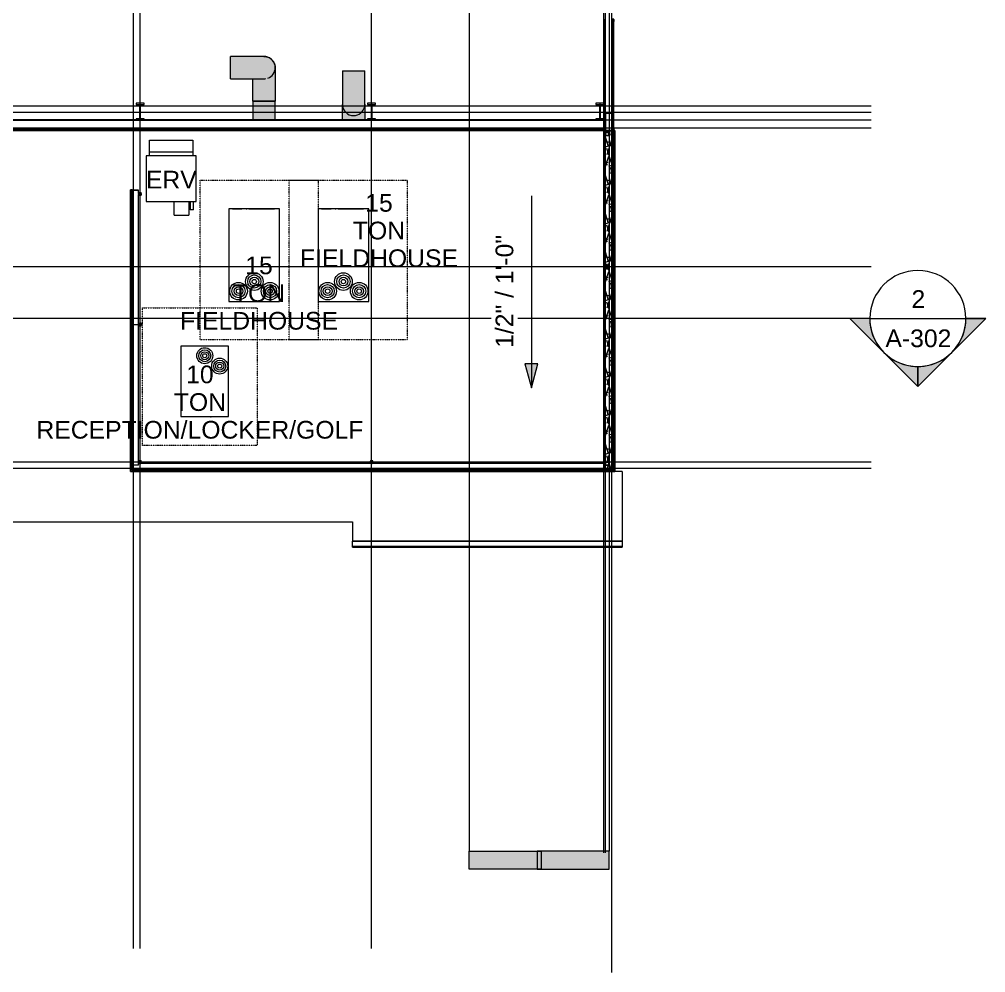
# Model space of a CAD drawing. Header units: inches. Extents: x 21400 to 32582, y -23426 to -19984.
# Drawn here: x 31373 to 32582, y -23426 to -22234 of the extents above; entities that cross this region are included whole.
import ezdxf

# ---------------------------------------------------------------- set-up
doc = ezdxf.new("R2010")
doc.units = ezdxf.units.IN
doc.header["$MEASUREMENT"] = 0
doc.linetypes.add('Dash dot', pattern=[0.625, 0.25, -0.1875, 0, -0.1875])
doc.linetypes.add('Grid Line 1_2_', pattern=[0.875, 0.5, -0.125, 0.125, -0.125])
for name, color, linetype, lineweight in [('A-GLAZ-CWMG', 51, 'Continuous', 9), ('A-ROOF', 132, 'Continuous', 9), ('A-ROOF-OTLN', 132, 'Continuous', 9), ('A-WALL', 113, 'Continuous', 9), ('A-WALL-PATT', 111, 'Continuous', 25), ('G-ANNO-DIMS', 111, 'Continuous', 9), ('G-ANNO-SYMB', 111, 'Continuous', 9), ('I-WALL', 2, 'Continuous', 9), ('L-SITE-WALL', 31, 'Continuous', 9), ('M-EQPM', 50, 'Continuous', 9), ('M-EQPM-IDEN', 50, 'Continuous', 9), ('M-HVAC-DUCT', 70, 'Continuous', 9), ('M-HVAC-DUCT-ANNO', 70, 'Continuous', 9), ('S-BEAM', 12, 'Continuous', 9), ('S-COLS', 52, 'Continuous', 9), ('S-GRID', 1, 'Continuous', 9)]:
    doc.layers.add(name, color=color, linetype=linetype, lineweight=lineweight)
doc.styles.add('Arial_1', font='arial.ttf', dxfattribs={"height": 22.129491})
pattern_1 = [(225, (31524.33, -22360.053), (23.758788, -23.758788), []), (225, (31524.33, -22396.053), (23.758788, -23.758788), [])]
pattern_2 = [(225, (32099.33, -22360.053), (23.758788, -23.758788), []), (225, (32099.33, -22396.053), (23.758788, -23.758788), [])]
pattern_3 = [(225, (31813.83, -22360.053), (23.758788, -23.758788), []), (225, (31813.83, -22396.053), (23.758788, -23.758788), [])]

# ---------------------------------------------------------------- blocks, each defined once
blk = doc.blocks.new('Carrier_48TC_Standard_Efficiency_Gas_Heat_Electric_Cooling_Packaged_Rooftop_Unit_3_to_15_nominal_tons - 15 ton 48TC__16-873539-Roof Low')
at = {"layer": 'M-EQPM', "linetype": 'Dash dot'}
for p, q in [((-105.9, -79.7), (-105.9, 67.7)), ((-105.9, 67.7), (93.9, 67.7)), ((93.9, 67.7), (93.9, -79.7)), ((93.9, -79.7), (-105.9, -79.7))]:
    blk.add_line(p, q, dxfattribs=at)
at = {"layer": 'M-EQPM'}
for p, q in [((57.9, 31.7), (-57.9, 31.7)), ((-57.9, 31.7), (-57.9, -31.7)), ((57.9, -31.7), (57.9, 31.7)), ((58.1, 27.3), (57.9, 27.3)), ((58.1, 27.3), (58.1, 15.4)), ((57.9, 15.4), (58.1, 15.4)), ((58.1, 10.3), (57.9, 10.3)), ((57.9, 9.3), (58.1, 9.3)), ((58.1, 6.7), (57.9, 6.7)), ((58.1, 9.3), (58.1, 10.3)), ((58.1, 10.3), (58.1, 9.3)), ((58.1, 6.7), (58.1, -25.1)), ((-57.9, -31.7), (57.9, -31.7)), ((57.9, -25.1), (58.1, -25.1))]:
    blk.add_line(p, q, dxfattribs=at)
for centre, radius in [((-44.9, 19.7), 11), ((-44.9, 19.7), 8.25), ((-44.9, 19.7), 5.5), ((-44.9, 19.7), 2.75), ((-32.9, 0), 11), ((-32.9, 0), 8.25), ((-32.9, 0), 5.5), ((-32.9, 0), 2.75), ((-44.9, -19.7), 11), ((-44.9, -19.7), 8.25), ((-44.9, -19.7), 5.5), ((-44.9, -19.7), 2.75)]:
    blk.add_circle(centre, radius, dxfattribs=at)
blk = doc.blocks.new('Carrier_48TC_Standard_Efficiency_Gas_Heat_Electric_Cooling_Packaged_Rooftop_Unit_3_to_15_nominal_tons - 10 ton 48TC__12-873535-Roof Low')
at = {"layer": 'M-EQPM', "linetype": 'Dash dot'}
for p, q in [((-92.1, -77.8), (-92.1, 65.7)), ((-92.1, 65.7), (80.1, 65.7)), ((80.1, 65.7), (80.1, -77.8)), ((80.1, -77.8), (-92.1, -77.8))]:
    blk.add_line(p, q, dxfattribs=at)
at = {"layer": 'M-EQPM'}
for p, q in [((44.1, 29.7), (-44.1, 29.7)), ((-44.1, 29.7), (-44.1, -29.8)), ((44.1, -29.8), (44.1, 29.7)), ((44.2, 24.7), (44.1, 24.7)), ((44.2, 24.7), (44.2, 12.1)), ((44.1, 12.1), (44.2, 12.1)), ((44.2, 8.1), (44.1, 8.1)), ((44.1, 7.1), (44.2, 7.1)), ((44.2, 4.9), (44.1, 4.9)), ((44.2, 7.1), (44.2, 8.1)), ((44.2, 8.1), (44.2, 7.1)), ((44.2, 4.9), (44.2, -23.5)), ((44.1, -23.5), (44.2, -23.5)), ((-44.1, -29.8), (44.1, -29.8))]:
    blk.add_line(p, q, dxfattribs=at)
for centre, radius in [((-19.1, 18.7), 10), ((-19.1, 18.7), 7.5), ((-19.1, 18.7), 5), ((-19.1, 18.7), 2.5), ((-32.1, 0), 10), ((-32.1, 0), 7.5), ((-32.1, 0), 5), ((-32.1, 0), 2.5)]:
    blk.add_circle(centre, radius, dxfattribs=at)
blk = doc.blocks.new('he3xrtf - 115 V Single Phase-880047-Roof Low')
at = {"layer": 'M-EQPM', "lineweight": 15}
for p, q in [((28.6, 31.2), (-28.6, 31.2)), ((-28.6, 31.2), (-28.6, -31.2)), ((28.6, -31.2), (28.6, 31.2)), ((28.6, 27), (33.8, 27)), ((28.6, -27), (28.6, 27)), ((33.8, 27), (48.5, 27)), ((33.8, 27), (33.8, -27)), ((48.5, 27), (48.5, -27)), ((-45.4, -4), (-28.6, -4)), ((-45.4, -4), (-45.4, -22)), ((-28.6, -4), (-28.6, -22)), ((-28.6, -22), (-45.4, -22)), ((-38.7, -27.8), (-38.7, -23.8)), ((-28.6, -23.8), (-38.7, -23.8)), ((-38.7, -27.8), (-28.6, -27.8)), ((-28.6, -31.2), (28.6, -31.2)), ((33.8, -27), (28.6, -27)), ((48.5, -27), (33.8, -27))]:
    blk.add_line(p, q, dxfattribs=at)
blk = doc.blocks.new('Round Elbow - 1_5 D-870650-Roof Low')
at = {"layer": 'M-HVAC-DUCT'}
for points in [[(25852, -22294.1), (25860.4, -22294.1), (25860.1, -22291.5), (25859.2, -22288.7), (25858.2, -22286.6), (25856.9, -22284.9), (25855.4, -22283.3), (25853.4, -22281.9), (25850.7, -22280.8), (25848.4, -22280.2), (25845.2, -22280.1), (25804.4, -22280.1), (25804.4, -22294.1), (25849, -22294.1)], [(25846.1, -22308.1), (25847.6, -22307.9), (25849.4, -22307.7), (25851.3, -22307.1), (25853.7, -22305.9), (25855.6, -22304.5), (25857.1, -22303.1), (25858.6, -22300.8), (25859.5, -22298.8), (25860.1, -22296.5), (25860.4, -22294.1), (25804.4, -22294.1), (25804.4, -22308.1), (25845.6, -22308.1)]]:
    blk.add_hatch(color=256, dxfattribs=at).paths.add_polyline_path(points, flags=0)
for p, q in [((25804.4, -22294.1), (25804.4, -22280.1)), ((25804.4, -22308.1), (25804.4, -22294.1))]:
    blk.add_line(p, q, dxfattribs=at)
at = {"layer": 'M-HVAC-DUCT', "flags": 128}
for points in [[(25846.4, -22280.1), (25846.3, -22280.1), (25846.2, -22280.1), (25846.1, -22280.1), (25845.8, -22280.1), (25845.5, -22280.1), (25845.2, -22280.1), (25844.7, -22280.1), (25844.2, -22280.1), (25843.7, -22280.1), (25843, -22280.1), (25842.4, -22280.1), (25841.6, -22280.1), (25840.8, -22280.1), (25839.9, -22280.1), (25839, -22280.1), (25838, -22280.1), (25837, -22280.1), (25835.9, -22280.1), (25834.8, -22280.1), (25833.6, -22280.1), (25832.4, -22280.1), (25831.1, -22280.1), (25829.8, -22280.1), (25828.4, -22280.1), (25827, -22280.1), (25825.6, -22280.1), (25824.2, -22280.1), (25822.7, -22280.1), (25821.1, -22280.1), (25819.6, -22280.1), (25818, -22280.1), (25816.4, -22280.1), (25814.8, -22280.1), (25813.1, -22280.1), (25811.5, -22280.1), (25809.8, -22280.1), (25808.2, -22280.1), (25806.5, -22280.1), (25804.8, -22280.1), (25804.4, -22280.1)], [(25804.4, -22308.1), (25806, -22308.1), (25807.7, -22308.1), (25809.4, -22308.1), (25811, -22308.1), (25812.7, -22308.1), (25814.3, -22308.1), (25816, -22308.1), (25817.6, -22308.1), (25819.2, -22308.1), (25820.7, -22308.1), (25822.2, -22308.1), (25823.8, -22308.1), (25825.2, -22308.1), (25826.7, -22308.1), (25828.1, -22308.1), (25829.4, -22308.1), (25830.8, -22308.1), (25832.1, -22308.1), (25833.3, -22308.1), (25834.5, -22308.1), (25835.6, -22308.1), (25836.7, -22308.1), (25837.8, -22308.1), (25838.8, -22308.1), (25839.7, -22308.1), (25840.6, -22308.1), (25841.4, -22308.1), (25842.2, -22308.1), (25842.9, -22308.1), (25843.5, -22308.1), (25844.1, -22308.1), (25844.6, -22308.1), (25845, -22308.1), (25845.4, -22308.1), (25845.7, -22308.1), (25846, -22308.1), (25846.2, -22308.1), (25846.3, -22308.1), (25846.4, -22308.1), (25846.4, -22308.1)]]:
    blk.add_lwpolyline(points, dxfattribs=at)
at = {"layer": 'M-HVAC-DUCT'}
for start, end in [(90, 90.5138), (81.7791, 90), (0, 80), (290, 0), (270, 280)]:
    blk.add_arc((25846.4, -22294.1), 14, start, end, dxfattribs=at)
blk = doc.blocks.new('Round Elbow - 1_5 D-V2-Roof Low')
at = {"layer": 'M-HVAC-DUCT'}
for points in [[(25945.5, -22358.8), (25958.5, -22358.8), (25958.5, -22354.1), (25956, -22353.8), (25953.2, -22352.9), (25951.1, -22351.8), (25949.2, -22350.4), (25947.5, -22348.5), (25946.2, -22346.7), (25945.3, -22344.3), (25944.7, -22342.3), (25944.5, -22341), (25944.7, -22358.8), (25945.4, -22358.8)], [(25961.4, -22358.8), (25972.5, -22358.8), (25972.5, -22340.2), (25972.3, -22342.6), (25971.4, -22345.5), (25970.4, -22347.4), (25968.9, -22349.5), (25966.6, -22351.5), (25964.4, -22352.7), (25961.8, -22353.6), (25959.8, -22354), (25958.5, -22354.1), (25958.5, -22358.8), (25960.9, -22358.8)]]:
    blk.add_hatch(color=256, dxfattribs=at).paths.add_polyline_path(points, flags=0)
at = {"layer": 'M-HVAC-DUCT', "flags": 128}
for points in [[(25944.5, -22358.8), (25944.5, -22358.3), (25944.5, -22357), (25944.5, -22355.6), (25944.5, -22354.4), (25944.5, -22353.1), (25944.5, -22351.9), (25944.5, -22350.8), (25944.5, -22349.7), (25944.5, -22348.6), (25944.5, -22347.6), (25944.5, -22346.7), (25944.5, -22345.8), (25944.5, -22345), (25944.5, -22344.2), (25944.5, -22343.5), (25944.5, -22342.9), (25944.5, -22342.3), (25944.5, -22341.8), (25944.5, -22341.4), (25944.5, -22341), (25944.5, -22340.7), (25944.5, -22340.4), (25944.5, -22340.2), (25944.5, -22340.1), (25944.5, -22340.1), (25944.5, -22340.1)], [(25972.5, -22339.7), (25972.5, -22339.9), (25972.5, -22340.1)], [(25972.5, -22340.1), (25972.5, -22340.2), (25972.5, -22340.4), (25972.5, -22340.6), (25972.5, -22340.9), (25972.5, -22341.3), (25972.5, -22341.7), (25972.5, -22342.2), (25972.5, -22342.7), (25972.5, -22343.4), (25972.5, -22344.1), (25972.5, -22344.8), (25972.5, -22345.6), (25972.5, -22346.5), (25972.5, -22347.4), (25972.5, -22348.4), (25972.5, -22349.4), (25972.5, -22350.5), (25972.5, -22351.6), (25972.5, -22352.8), (25972.5, -22354), (25972.5, -22355.3), (25972.5, -22356.6), (25972.5, -22358), (25972.5, -22358.8)]]:
    blk.add_lwpolyline(points, dxfattribs=at)
at = {"layer": 'M-HVAC-DUCT'}
for start, end in [(193.7244, 200), (351.7795, 0)]:
    blk.add_arc((25958.5, -22340.1), 14, start, end, dxfattribs=at)
blk = doc.blocks.new('Round Elbow - 1_5 D-V3-Roof Low')
at = {"layer": 'M-HVAC-DUCT'}
for points in [[(25851.1, -22336.1), (25860.4, -22336.1), (25860.4, -22294.1), (25860.1, -22296.6), (25859.1, -22299.6), (25857.9, -22301.8), (25856.5, -22303.7), (25854.6, -22305.3), (25852.2, -22306.7), (25850.1, -22307.5), (25847.1, -22308), (25846.4, -22308.1), (25846.4, -22336.1), (25848.8, -22336.1)], [(25843.9, -22336.1), (25846.4, -22336.1), (25846.4, -22308.1), (25832.4, -22308.1), (25832.4, -22336.1), (25841.6, -22336.1)]]:
    blk.add_hatch(color=256, dxfattribs=at).paths.add_polyline_path(points, flags=0)
for p, q in [((25846.2, -22280.1), (25846.4, -22280.1)), ((25846.4, -22336.1), (25832.4, -22336.1)), ((25860.4, -22336.1), (25846.4, -22336.1))]:
    blk.add_line(p, q, dxfattribs=at)
at = {"layer": 'M-HVAC-DUCT', "flags": 128}
for points in [[(25846.4, -22280.1), (25846.9, -22280.1), (25847.5, -22280.1), (25848, -22280.2), (25848.6, -22280.2), (25848.8, -22280.3)], [(25848.8, -22280.3), (25849.1, -22280.3), (25849.7, -22280.5), (25850.2, -22280.6), (25850.8, -22280.8), (25851.1, -22280.9)], [(25851.2, -22280.9), (25851.3, -22281), (25851.8, -22281.2), (25852.3, -22281.4), (25852.8, -22281.6), (25853.3, -22281.9), (25853.8, -22282.2), (25854.3, -22282.5), (25854.7, -22282.8), (25855.2, -22283.2), (25855.3, -22283.3)], [(25855.4, -22283.3), (25855.6, -22283.5), (25856, -22283.9), (25856.4, -22284.3), (25856.8, -22284.7), (25857.1, -22285.1), (25857.5, -22285.6), (25857.8, -22286), (25858.1, -22286.5), (25858.4, -22287), (25858.7, -22287.5), (25859, -22288), (25859.2, -22288.5), (25859.4, -22289), (25859.5, -22289.3)], [(25859.5, -22289.3), (25859.6, -22289.5), (25859.8, -22290), (25859.9, -22290.6), (25860, -22291.1), (25860.2, -22291.7), (25860.2, -22292.2), (25860.3, -22292.8), (25860.3, -22293.3), (25860.4, -22293.9), (25860.4, -22294.1)], [(25860.4, -22294.1), (25860.4, -22294.2), (25860.4, -22294.4), (25860.4, -22294.6), (25860.4, -22294.9), (25860.4, -22295.3), (25860.4, -22295.7), (25860.4, -22296.2), (25860.4, -22296.7), (25860.4, -22297.4), (25860.4, -22298.1), (25860.4, -22298.8), (25860.4, -22299.6), (25860.4, -22300.5), (25860.4, -22301.4), (25860.4, -22302.4), (25860.4, -22303.4), (25860.4, -22304.5), (25860.4, -22305.6), (25860.4, -22306.8), (25860.4, -22308), (25860.4, -22309.3), (25860.4, -22310.6), (25860.4, -22312), (25860.4, -22313.4), (25860.4, -22314.8), (25860.4, -22316.3), (25860.4, -22317.8), (25860.4, -22319.3), (25860.4, -22320.8), (25860.4, -22322.4), (25860.4, -22324), (25860.4, -22325.6), (25860.4, -22327.3), (25860.4, -22328.9), (25860.4, -22330.6), (25860.4, -22332.2), (25860.4, -22333.9), (25860.4, -22335.6), (25860.4, -22336.1)], [(25832.4, -22336.1), (25832.4, -22334.4), (25832.4, -22332.7), (25832.4, -22331), (25832.4, -22329.4), (25832.4, -22327.7), (25832.4, -22326.1), (25832.4, -22324.4), (25832.4, -22322.8), (25832.4, -22321.3), (25832.4, -22319.7), (25832.4, -22318.2), (25832.4, -22316.7), (25832.4, -22315.2), (25832.4, -22313.7), (25832.4, -22312.3), (25832.4, -22311), (25832.4, -22309.6), (25832.4, -22308.4), (25832.4, -22308.1)]]:
    blk.add_lwpolyline(points, dxfattribs=at)
at = {"layer": 'M-HVAC-DUCT'}
for start, end in [(90, 90.5138), (87.1921, 90), (81.7791, 82.4821)]:
    blk.add_arc((25846.4, -22294.1), 14, start, end, dxfattribs=at)
blk = doc.blocks.new('Round Elbow - 1_5 D-V5-Roof Low')
at = {"layer": 'M-HVAC-DUCT'}
for points in [[(25958.5, -22354.1), (25958.5, -22298.1), (25944.5, -22298.1), (25944.6, -22340.8), (25944.9, -22343.1), (25945.7, -22345.5), (25946.6, -22347.3), (25948.2, -22349.4), (25949.5, -22350.8), (25951.8, -22352.3), (25953.8, -22353.2), (25956.1, -22353.8), (25957.9, -22354)], [(25958.5, -22354.1), (25961, -22353.8), (25963.7, -22353), (25965.5, -22352.2), (25967.5, -22350.8), (25969.5, -22348.7), (25970.7, -22347.1), (25971.7, -22344.8), (25972.4, -22342), (25972.5, -22339.1), (25972.4, -22298.1), (25958.5, -22298.1), (25958.5, -22353.8)]]:
    blk.add_hatch(color=256, dxfattribs=at).paths.add_polyline_path(points, flags=0)
for p, q in [((25944.5, -22298.1), (25958.5, -22298.1)), ((25958.5, -22298.1), (25972.5, -22298.1))]:
    blk.add_line(p, q, dxfattribs=at)
at = {"layer": 'M-HVAC-DUCT', "flags": 128}
for points in [[(25944.5, -22298.1), (25944.5, -22299.7), (25944.5, -22301.4), (25944.5, -22303.1), (25944.5, -22304.7), (25944.5, -22306.4), (25944.5, -22308), (25944.5, -22309.7), (25944.5, -22311.3), (25944.5, -22312.8), (25944.5, -22314.4), (25944.5, -22315.9), (25944.5, -22317.4), (25944.5, -22318.9), (25944.5, -22320.4), (25944.5, -22321.8), (25944.5, -22323.1), (25944.5, -22324.5), (25944.5, -22325.7), (25944.5, -22327), (25944.5, -22328.2), (25944.5, -22329.3), (25944.5, -22330.4), (25944.5, -22331.5), (25944.5, -22332.5), (25944.5, -22333.4), (25944.5, -22334.3), (25944.5, -22335.1), (25944.5, -22335.9), (25944.5, -22336.6), (25944.5, -22337.2), (25944.5, -22337.8), (25944.5, -22338.3), (25944.5, -22338.7), (25944.5, -22339.1), (25944.5, -22339.4), (25944.5, -22339.7), (25944.5, -22339.9), (25944.5, -22340), (25944.5, -22340.1), (25944.5, -22340.1)], [(25972.5, -22340.1), (25972.5, -22340), (25972.5, -22339.9), (25972.5, -22339.8), (25972.5, -22339.5), (25972.5, -22339.2), (25972.5, -22338.8), (25972.5, -22338.4), (25972.5, -22337.9), (25972.5, -22337.4), (25972.5, -22336.7), (25972.5, -22336.1), (25972.5, -22335.3), (25972.5, -22334.5), (25972.5, -22333.6), (25972.5, -22332.7), (25972.5, -22331.7), (25972.5, -22330.7), (25972.5, -22329.6), (25972.5, -22328.5), (25972.5, -22327.3), (25972.5, -22326.1), (25972.5, -22324.8), (25972.5, -22323.5), (25972.5, -22322.1), (25972.5, -22320.7), (25972.5, -22319.3), (25972.5, -22317.8), (25972.5, -22316.4), (25972.5, -22314.8), (25972.5, -22313.3), (25972.5, -22311.7), (25972.5, -22310.1), (25972.5, -22308.5), (25972.5, -22306.8), (25972.5, -22305.2), (25972.5, -22303.5), (25972.5, -22301.9), (25972.5, -22300.2), (25972.5, -22298.5), (25972.5, -22298.1)]]:
    blk.add_lwpolyline(points, dxfattribs=at)
at = {"layer": 'M-HVAC-DUCT'}
for start, end in [(180, 270), (270, 350), (351.7795, 0)]:
    blk.add_arc((25958.5, -22340.1), 14, start, end, dxfattribs=at)
blk = doc.blocks.new('Rectangular Mullion - Profile_Polycarbonate_Upper and left-1166474-Roof Low')
at = {"layer": 'A-GLAZ-CWMG', "lineweight": 13}
for p, q in [((-3.622, 1.141125), (0, 1.141125)), ((-3.622, 0.787125), (-3.622, 1.141125)), ((-3.372, 0.787125), (-3.622, 0.787125)), ((-0.0625, 1.078625), (-3.5595, 1.078625)), ((-3.5595, 1.078625), (-3.5595, 0.849625)), ((-3.5595, 0.849625), (-3.372, 0.849625)), ((-3.372, 0.849625), (-3.372, 0.787125)), ((-0.0625, -0.922375), (-0.0625, 1.078625)), ((0, 1.141125), (0, -0.984875)), ((-2.834, -0.984875), (-2.834, -0.859875)), ((-2.834, -0.859875), (-2.7715, -0.859875)), ((0, -0.984875), (-2.834, -0.984875)), ((-2.7715, -0.859875), (-2.7715, -0.922375)), ((-2.7715, -0.922375), (-0.0625, -0.922375))]:
    blk.add_line(p, q, dxfattribs=at)
blk = doc.blocks.new('Rectangular Mullion - Profile_Polycarbonate_right-1166475-Roof Low')
at = {"layer": 'A-GLAZ-CWMG', "lineweight": 13}
for p, q in [((0, 1.141125), (-3.622, 1.141125)), ((-3.622, 1.141125), (-3.622, 0.787125)), ((-3.622, 0.787125), (-3.372, 0.787125)), ((-3.5595, 0.849625), (-3.5595, 1.078625)), ((-3.5595, 1.078625), (-0.0625, 1.078625)), ((-3.372, 0.849625), (-3.5595, 0.849625)), ((-3.372, 0.787125), (-3.372, 0.849625)), ((-0.0625, 1.078625), (-0.0625, -0.922375)), ((0, -0.984875), (0, 1.141125)), ((-2.7715, -0.859875), (-2.834, -0.859875)), ((-2.834, -0.859875), (-2.834, -0.984875)), ((-2.834, -0.984875), (0, -0.984875)), ((-2.7715, -0.922375), (-2.7715, -0.859875)), ((-0.0625, -0.922375), (-2.7715, -0.922375))]:
    blk.add_line(p, q, dxfattribs=at)
blk = doc.blocks.new('HSS-Round Hollow Structural Section-Column - HSS4X0_220-V6-Roof Low')
at = {"layer": 'S-COLS'}
h = blk.add_hatch(dxfattribs=at)
h.set_pattern_fill('FP_5', color=256, style=0, pattern_type=2)
h.set_pattern_definition([(225, (31524.33, -22787.303), (23.758788, -23.758788), []), (225, (31524.33, -22823.303), (23.758788, -23.758788), [])])
h.paths.add_polyline_path([(-0.4, 1.9), (-1.2, 1.6), (-1.8, 0.9), (-2, 0), (-1.8, -0.9), (-1.2, -1.6), (-0.4, -1.9), (0.4, -1.9), (1.3, -1.5), (1.8, -0.9), (2, 0), (1.8, 0.9), (1.2, 1.6), (0.4, 1.9)], flags=0)
h.paths.add_polyline_path([(0, 1.8), (0.9, 1.6), (1.6, 0.9), (1.8, 0), (1.6, -0.9), (0.9, -1.6), (0, -1.8), (-0.9, -1.6), (-1.6, -0.9), (-1.8, 0), (-1.6, 0.9), (-0.9, 1.6)], flags=0)
at = {"layer": 'S-COLS', "lineweight": 15}
for radius, start, end in [(2, 360, 180), (2, 180, 360), (1.8, 0, 180), (1.8, 180, 0)]:
    blk.add_arc((0, 0), radius, start, end, dxfattribs=at)
blk = doc.blocks.new('columns and girder2 - one-1108489-Roof Low')
at = {"layer": 'S-BEAM'}
h = blk.add_hatch(dxfattribs=at)
h.set_pattern_fill('FP_6', color=256, style=0, pattern_type=2)
h.set_pattern_definition(pattern_1)
h.paths.add_polyline_path([(0, -1.3), (-5, -1.3), (-5, -2), (5, -2), (5, -1.3)], flags=0)
h.paths.add_polyline_path([(-5, -20), (-5, -21.5), (5, -21.5), (5, -20)], flags=0)
h.paths.add_polyline_path([(-5, -1204.8), (-5, -1206.3), (5, -1206.3), (5, -1204.8)], flags=0)
h.paths.add_polyline_path([(5, -1224.3), (-5, -1224.3), (-5, -1225.8), (5, -1225.8)], flags=0)
h = blk.add_hatch(dxfattribs=at)
h.set_pattern_fill('FP_6', color=256, style=0, pattern_type=2)
h.set_pattern_definition(pattern_1)
h.paths.add_polyline_path([(-0.6, -2), (-0.6, -20), (0.6, -20), (0.6, -2)], flags=0)
h.paths.add_polyline_path([(-0.6, -1206.3), (-0.6, -1224.3), (0.6, -1224.3), (0.6, -1206.3)], flags=0)
at = {"layer": 'S-BEAM', "lineweight": 15}
for p, q in [((-5, -1.3), (-5, -2)), ((-5, -2), (5, -2)), ((0.6, -2), (-0.6, -2)), ((-0.6, -2), (-0.6, -20)), ((0.6, -20), (0.6, -2)), ((5, -2), (5, -1.3)), ((5, -20), (-5, -20)), ((-5, -20), (-5, -21.5)), ((-5, -21.5), (5, -21.5)), ((-0.6, -20), (0.6, -20)), ((5, -21.5), (5, -20))]:
    blk.add_line(p, q, dxfattribs=at)
blk = doc.blocks.new('columns and girder2 - one-V16-Roof Low')
at = {"layer": 'S-BEAM'}
h = blk.add_hatch(dxfattribs=at)
h.set_pattern_fill('FP_16', color=256, style=0, pattern_type=2)
h.set_pattern_definition(pattern_2)
h.paths.add_polyline_path([(5, -1.3), (-5, -1.3), (-5, -2), (5, -2)], flags=0)
h.paths.add_polyline_path([(5, -20), (-5, -20), (-5, -21.5), (5, -21.5)], flags=0)
h.paths.add_polyline_path([(3.6, -1204.8), (3.6, -1206.3), (5, -1206.3), (5, -1204.8)], flags=0)
h.paths.add_polyline_path([(-2.9, -1204.8), (-4.3, -1204.8), (-4.3, -1206.3), (-2.9, -1206.3), (-2.9, -1205.1)], flags=0)
h.paths.add_polyline_path([(-4.3, -1224.3), (-4.3, -1225), (-5, -1225), (-5, -1225.8), (5, -1225.8), (5, -1224.3)], flags=0)
h = blk.add_hatch(dxfattribs=at)
h.set_pattern_fill('FP_16', color=256, style=0, pattern_type=2)
h.set_pattern_definition(pattern_2)
h.paths.add_polyline_path([(0.6, -2), (-0.6, -2), (-0.6, -20), (0.6, -20), (0.6, -3.9)], flags=0)
h.paths.add_polyline_path([(-0.1, -1216.3), (-0.6, -1216.3), (-0.6, -1224.3), (0.6, -1224.3), (0.6, -1216.3), (0.1, -1216.3)], flags=0)
at = {"layer": 'S-BEAM', "lineweight": 15}
for p, q in [((-5, -2), (5, -2)), ((0.6, -2), (-0.6, -2)), ((-0.6, -2), (-0.6, -20)), ((0.6, -20), (0.6, -2)), ((5, -2), (5, -1.3)), ((5, -20), (-5, -20)), ((-5, -21.5), (5, -21.5)), ((-0.6, -20), (0.6, -20)), ((5, -21.5), (5, -20))]:
    blk.add_line(p, q, dxfattribs=at)
blk = doc.blocks.new('columns and girder2 - one-V17-Roof Low')
at = {"layer": 'S-BEAM'}
h = blk.add_hatch(dxfattribs=at)
h.set_pattern_fill('FP_17', color=256, style=0, pattern_type=2)
h.set_pattern_definition(pattern_3)
h.paths.add_polyline_path([(5, -1.3), (-5, -1.3), (-5, -2), (5, -2)], flags=0)
h.paths.add_polyline_path([(5, -20), (-5, -20), (-5, -21.5), (5, -21.5)], flags=0)
h.paths.add_polyline_path([(3.2, -1204.8), (3.2, -1206.3), (5, -1206.3), (5, -1204.8)], flags=0)
h.paths.add_polyline_path([(-3.2, -1204.8), (-5, -1204.8), (-5, -1206.3), (-3.2, -1206.3), (-3.2, -1205)], flags=0)
h.paths.add_polyline_path([(5, -1224.3), (-5, -1224.3), (-5, -1225.8), (5, -1225.8)], flags=0)
h = blk.add_hatch(dxfattribs=at)
h.set_pattern_fill('FP_17', color=256, style=0, pattern_type=2)
h.set_pattern_definition(pattern_3)
h.paths.add_polyline_path([(-0.6, -2), (-0.6, -20), (0.6, -20), (0.6, -2)], flags=0)
h.paths.add_polyline_path([(-0.5, -1216.3), (-0.6, -1216.3), (-0.6, -1224.3), (0.6, -1224.3), (0.6, -1216.3), (-0.3, -1216.3)], flags=0)
at = {"layer": 'S-BEAM', "lineweight": 15}
for p, q in [((-5, -1.3), (-5, -2)), ((-5, -2), (5, -2)), ((0.6, -2), (-0.6, -2)), ((-0.6, -2), (-0.6, -20)), ((0.6, -20), (0.6, -2)), ((5, -2), (5, -1.3)), ((5, -20), (-5, -20)), ((-5, -20), (-5, -21.5)), ((-5, -21.5), (5, -21.5)), ((-0.6, -20), (0.6, -20)), ((5, -21.5), (5, -20))]:
    blk.add_line(p, q, dxfattribs=at)
blk = doc.blocks.new('Girt_C - 8_D-1125798-Roof Low')
at = {"layer": 'S-BEAM'}
for p, q in [((26273.4, -22350.9), (26273.4, -22372.9)), ((26273.4, -22350.9), (26273.6, -22350.9)), ((26273.6, -22350.9), (26281.2, -22350.9)), ((26281.2, -22350.9), (26281.4, -22350.9)), ((26281.4, -22372.9), (26281.4, -22350.9))]:
    blk.add_line(p, q, dxfattribs=at)
blk = doc.blocks.new('Girt_C - 8_D-1128340-Roof Low')
at = {"layer": 'S-BEAM'}
for p, q in [((25682.2, -22447.2), (25681.6, -22447.2)), ((25681.7, -22447.3), (25681.7, -22447.2)), ((25681.7, -22447.2), (25682.3, -22447.2)), ((25689.5, -22447.3), (25681.8, -22447.3)), ((25681.8, -22447.3), (25689.5, -22447.3)), ((25682.3, -22447.2), (25682.3, -22447.3)), ((25689, -22447.2), (25689.5, -22447.2)), ((25689, -22447.2), (25689, -22447.3)), ((25689.6, -22447.2), (25689.1, -22447.2)), ((25689.5, -22447.2), (25689.5, -22447.3)), ((25689.6, -22447.3), (25689.6, -22447.2)), ((25689.6, -22451.2), (25689.6, -22447.3)), ((25689.6, -22452.3), (25689.6, -22452)), ((25689.6, -22614.5), (25689.6, -22453.1)), ((25689.6, -22615.4), (25689.6, -22615.3))]:
    blk.add_line(p, q, dxfattribs=at)
for centre, major_axis, start_param, end_param in [((25681.8, -22447.3), (0.188, 0), 3.141593, 4.712389), ((25681.8, -22447.3), (0.0782, 0), 3.194692, 4.712389), ((25689.5, -22447.3), (-0.0782, 0), 1.570796, 3.104544), ((25689.5, -22447.3), (0.188, 0), 4.712389, 6.283185)]:
    blk.add_ellipse(centre, major_axis=major_axis, ratio=0.041631, start_param=start_param, end_param=end_param, dxfattribs=at)
blk = doc.blocks.new('Girt_Z - 10_D-1179800-Roof Low')
at = {"layer": 'S-BEAM'}
for p, q in [((26272.9, -22360.1), (22791.4, -22360.1)), ((26271.9, -22360.2), (22791.4, -22360.2)), ((26271.4, -22359.6), (22799.4, -22359.6)), ((26272.9, -22359.6), (26272, -22359.6)), ((26272.9, -22360.2), (26272, -22360.2)), ((26272.9, -22359.6), (26272.9, -22360.1)), ((26272.9, -22360.1), (26272.9, -22360.2))]:
    blk.add_line(p, q, dxfattribs=at)
blk = doc.blocks.new('Girt_Z - 10_D-1118338-Roof Low')
at = {"layer": 'S-BEAM'}
for p, q in [((26271.4, -22233.7), (26271.4, -22359.6)), ((26272, -22233.7), (26272, -22360)), ((26272, -22233.7), (26272, -22369.6)), ((26281.4, -22350.9), (26281.4, -22233.7)), ((26271.4, -22360.2), (26271.4, -22369.6)), ((26272, -22360.1), (26272, -22369.6)), ((26272, -22369.6), (26271.4, -22369.6)), ((26272, -22369.6), (26272, -22369.6))]:
    blk.add_line(p, q, dxfattribs=at)
blk = doc.blocks.new('Girt_C - 8_D-1124559-Roof Low')
at = {"layer": 'S-BEAM'}
for p, q in [((25691.6, -22789.1), (25691.4, -22789.1)), ((25691.4, -22789.1), (25691.4, -22789.1)), ((25691.4, -22796.9), (25691.4, -22789.3)), ((25691.4, -22797.1), (25691.4, -22796.9)), ((25980, -22789.1), (25692.3, -22789.1)), ((25981.1, -22789.1), (25980.7, -22789.1)), ((26272.1, -22789.1), (25981.8, -22789.1)), ((26272.1, -22789.1), (26272.1, -22789.2)), ((26272.1, -22789.2), (26272.1, -22796.9)), ((26272.1, -22796.9), (26272.1, -22797.1))]:
    blk.add_line(p, q, dxfattribs=at)
blk = doc.blocks.new('Girt_C - 8_D-1131213-Roof Low')
at = {"layer": 'S-BEAM'}
for p, q in [((25681.6, -22615.4), (25681.8, -22615.4)), ((25681.8, -22615.4), (25689.4, -22615.4)), ((25689.6, -22615.6), (25689.6, -22615.4)), ((25689.6, -22615.4), (25689.6, -22615.4)), ((25689.6, -22786.4), (25689.6, -22616.4)), ((25681.8, -22791.3), (25681.6, -22791.3)), ((25689.5, -22791.3), (25681.8, -22791.3)), ((25689.6, -22791.3), (25689.5, -22791.3)), ((25689.6, -22787.5), (25689.6, -22787.1)), ((25689.6, -22791.3), (25689.6, -22788.2))]:
    blk.add_line(p, q, dxfattribs=at)
blk = doc.blocks.new('Section - 3_32_ x 3_8_-18514-Roof Low')
at = {"layer": 'G-ANNO-SYMB'}
blk.add_hatch(color=256, dxfattribs=at).paths.add_polyline_path([(0, 0.375), (0, 0), (-0.09375, 0), (-0.09375, 0.375)], flags=0)
for p, q in [((0, 0.375), (-0.09375, 0.375)), ((-0.09375, 0.375), (-0.09375, 0)), ((0, 0), (0, 0.375)), ((-0.09375, 0), (0, 0))]:
    blk.add_line(p, q, dxfattribs=at)
blk = doc.blocks.new('Section - Section Head - Filled-1526-Roof Low')
at = {"layer": 'G-ANNO-SYMB'}
h = blk.add_hatch(color=256, dxfattribs=at)
edge = h.paths.add_edge_path(flags=0)
edge.add_line((-0.4268, 0.1768), (-0.25, 0.3536))
edge.add_line((-0.25, 0.3536), (-0.25, 0.25))
edge.add_arc((-0.25, 0), 0.25, 90, 135)
h = blk.add_hatch(color=256, dxfattribs=at)
edge = h.paths.add_edge_path(flags=0)
edge.add_arc((-0.25, 0), 0.25, 45, 90)
edge.add_line((-0.25, 0.25), (-0.25, 0.3536))
edge.add_line((-0.25, 0.3536), (-0.0732, 0.1768))
h = blk.add_hatch(color=256, dxfattribs=at)
edge = h.paths.add_edge_path(flags=0)
edge.add_arc((-0.25, 0), 0.2503, 137.9216, 180)
edge.add_line((-0.5003, 0), (-0.6036, 0))
edge.add_line((-0.6036, 0), (-0.4358, 0.1678))
h = blk.add_hatch(color=256, dxfattribs=at)
edge = h.paths.add_edge_path(flags=0)
edge.add_line((-0.0642, 0.1678), (0.1036, 0))
edge.add_line((0.1036, 0), (0.0003, 0))
edge.add_arc((-0.25, 0), 0.2503, 0, 42.0784)
for p, q in [((-0.25, 0.3536), (-0.6036, 0)), ((-0.25, 0.3536), (-0.4268, 0.1768)), ((-0.25, 0.3536), (0.1036, 0)), ((-0.25, 0.25), (-0.25, 0.3536)), ((-0.0732, 0.1768), (-0.25, 0.3536)), ((-0.25, 0.3536), (-0.25, 0.25)), ((-0.4358, 0.1678), (-0.6036, 0)), ((0.1036, 0), (-0.0642, 0.1678)), ((-0.6036, 0), (-0.5003, 0)), ((0.0003, 0), (0.1036, 0)), ((-0.5, 0), (-0.6036, 0)), ((0, 0), (0.1036, 0))]:
    blk.add_line(p, q, dxfattribs=at)
for radius, start, end in [(0.25, 360, 180), (0.25, 90, 135), (0.25, 45, 90), (0.2503, 137.9216, 180), (0.2503, 0, 42.0784), (0.25, 180, 360)]:
    blk.add_arc((-0.25, 0), radius, start, end, dxfattribs=at)

msp = doc.modelspace()

# ---------------------------------------------------------------- hatches: boundary and pattern name
at = {"layer": 'A-WALL-PATT', "lineweight": 9, "transparency": 33554649}
for points in [[(32116.5, -22372.6), (32116.5, -22233.7), (32114.9, -22233.7), (32114.9, -22372.6)], [(30538.1, -22372.6), (32105.5, -22372.6), (32105.5, -22371), (28611.9, -22371), (28611.9, -22372.6), (30399.9, -22372.6)]]:
    msp.add_hatch(color=256, dxfattribs=at).paths.add_polyline_path(points, flags=0)
at = {"layer": 'A-WALL-PATT', "lineweight": 9}
h = msp.add_hatch(dxfattribs=at)
h.set_pattern_fill('FP_2', color=256, style=0, pattern_type=2)
h.set_pattern_definition([(161.57, (5834.139, 1.2), (-9.60067494, -0.00082924), [0, -68.304, 7.584, 0]), (18.43, (5831.739, 1.2), (-9.60067494, 0.00082924), [0, -68.304, 7.584, 0]), (108.43, (5834.139, 1.2), (4.79826437, -24.00210197), [22.764, -53.124]), (71.57, (5831.739, 1.2), (4.79826437, 24.00210197), [22.764, -53.124])])
h.paths.add_polyline_path([(32110.5, -22796.3), (32114.3, -22796.3), (32114.3, -22373.7), (32106.3, -22373.7), (32106.3, -22796.3)], flags=0)
h = msp.add_hatch(dxfattribs=at)
h.set_pattern_fill('FP_3', color=256, style=0, pattern_type=2)
h.set_pattern_definition([(0, (5832.94, 0), (0, 30), []), (90, (5832.94, 0), (-30, 2e-15), [])])
h.paths.add_polyline_path([(32116.1, -22796.3), (32116.1, -22373.7), (32115.1, -22373.7), (32115.1, -22796.3)], flags=0)
at = {"layer": 'G-ANNO-DIMS'}
msp.add_hatch(color=256, dxfattribs=at).paths.add_polyline_path([(32013.6, -22694.4), (32021.7, -22664.4), (32005.6, -22664.4)], flags=0)
at = {"layer": 'M-HVAC-DUCT', "lineweight": 5}
for points in [[(31678.5, -22358.8), (31679.3, -22358.8), (31679.3, -22336.1), (31665.3, -22336.1), (31665.3, -22358.8), (31677.3, -22358.8)], [(31681.3, -22358.8), (31693.3, -22358.8), (31693.3, -22336.1), (31679.3, -22336.1), (31679.3, -22358.8)]]:
    msp.add_hatch(color=256, dxfattribs=at).paths.add_polyline_path(points, flags=0)

# ---------------------------------------------------------------- linework, layer by layer
at = {"layer": 'A-ROOF'}
for p, q in [((32105.6, -22372.9), (32105.6, -22372.8)), ((32105.6, -22799.2), (32105.6, -22799)), ((32127.3, -22799.2), (32105.6, -22799.2)), ((32127.3, -22799.2), (32127.3, -22886.1)), ((30100.8, -22862.1), (31789.8, -22862.1)), ((31789.8, -22862.1), (31789.8, -22886.1)), ((31789.8, -22886.1), (32127.3, -22886.1))]:
    msp.add_line(p, q, dxfattribs=at)
at = {"layer": 'A-ROOF-OTLN'}
for p, q in [((31789.8, -22893.6), (31789.8, -22886.1)), ((32127.3, -22886.1), (31789.8, -22886.1)), ((32127.3, -22893), (31789.8, -22893)), ((31789.8, -22893.6), (32127.3, -22893.6)), ((32127.3, -22886.1), (32127.3, -22893.6))]:
    msp.add_line(p, q, dxfattribs=at)
at = {"layer": 'A-WALL', "lineweight": 25}
for p, q in [((32114.9, -22233.7), (32114.9, -22372.6)), ((32116.5, -22233.7), (32114.9, -22233.7)), ((32116.5, -22372.6), (32116.5, -22233.7)), ((32105.5, -22371), (28611.9, -22371)), ((28611.9, -22372.6), (32105.5, -22372.6)), ((32105.5, -22372.6), (32105.5, -22371)), ((32114.9, -22372.6), (32116.5, -22372.6))]:
    msp.add_line(p, q, dxfattribs=at)
at = {"layer": 'A-WALL'}
for p, q in [((32106.3, -22796.3), (32106.3, -22373.7)), ((32116.1, -22373.7), (32106.3, -22373.7)), ((32114.3, -22796.3), (32114.3, -22373.7)), ((32115.1, -22796.3), (32115.1, -22373.7)), ((32116.1, -22797.1), (32116.1, -22372.9)), ((32117.7, -22797.1), (32117.7, -22372.9)), ((31513, -22446.7), (31513, -22798.7)), ((32118.1, -22798.7), (31513, -22798.7)), ((32106.3, -22796.3), (32116.1, -22796.3))]:
    msp.add_line(p, q, dxfattribs=at)
at = {"layer": 'G-ANNO-DIMS'}
for p, q in [((32013.6, -22454.4), (32013.6, -22694.4)), ((32021.7, -22664.4), (32005.6, -22664.4)), ((32005.6, -22664.4), (32013.6, -22694.4)), ((32013.6, -22694.4), (32021.7, -22664.4))]:
    msp.add_line(p, q, dxfattribs=at)
at = {"layer": 'G-ANNO-SYMB'}
for p, q in [((31935.8, -20315.1), (31935.8, -23273.9)), ((32110.8, -20315.1), (32110.8, -23273.9)), ((32436.8, -22607.8), (27533.4, -22607.8)), ((32436.8, -22607.8), (32556.8, -22607.8))]:
    msp.add_line(p, q, dxfattribs=at)
at = {"layer": 'I-WALL'}
for p, q in [((31570.2, -22370.3), (31570.2, -22369.6)), ((31570.2, -22369.6), (31575, -22369.6)), ((31570.2, -22370.3), (31575, -22370.3)), ((31575, -22369.6), (31575, -22370.3))]:
    msp.add_line(p, q, dxfattribs=at)
at = {"layer": 'L-SITE-WALL'}
for p, q in [((28628.6, -22358.8), (32104.3, -22358.8)), ((32105, -22358.8), (32106.3, -22358.8)), ((32106.3, -22372.8), (28619.3, -22372.8))]:
    msp.add_line(p, q, dxfattribs=at)
at = {"layer": 'L-SITE-WALL', "lineweight": 25}
for p, q in [((32105.6, -22372.9), (32105.6, -22797.1)), ((32118.1, -22372.9), (32105.6, -22372.9)), ((32118.1, -22799.1), (32118.1, -22372.9)), ((31514.6, -22446.7), (31512.6, -22446.7)), ((31512.6, -22446.7), (31512.6, -22799.1)), ((31514.6, -22797.1), (31514.6, -22446.7)), ((32118.1, -22797.1), (31514.6, -22797.1)), ((31512.6, -22799.1), (32118.1, -22799.1))]:
    msp.add_line(p, q, dxfattribs=at)
at = {"layer": 'M-HVAC-DUCT'}
for p, q in [((31665.3, -22336.1), (31665.3, -22358.8)), ((31665.3, -22336.1), (31693.3, -22336.1)), ((31693.3, -22358.8), (31693.3, -22336.1))]:
    msp.add_line(p, q, dxfattribs=at)
at = {"layer": 'M-HVAC-DUCT-ANNO'}
msp.add_arc((31791.5, -22340.1), 14, 359.2143, 0, dxfattribs=at)
at = {"layer": 'S-BEAM'}
for p, q in [((32114.3, -22350.9), (32114.3, -22233.7)), ((31522.6, -22452.3), (31522.6, -22452.2)), ((31522.6, -22614.5), (31522.6, -22453.1)), ((31522.6, -22615.4), (31522.6, -22615.3))]:
    msp.add_line(p, q, dxfattribs=at)
at = {"layer": 'S-COLS', "lineweight": 15}
for p, q in [((32106.3, -22375.5), (32106.3, -22378.6)), ((32106.6, -22378.6), (32106.6, -22375.5)), ((32109.9, -22375.1), (32106.8, -22375.1)), ((32106.8, -22375.3), (32109.9, -22375.3)), ((32110.1, -22375.5), (32110.1, -22378.6)), ((32110.3, -22378.6), (32110.3, -22375.5)), ((32109.9, -22378.8), (32106.8, -22378.8)), ((32106.8, -22379.1), (32109.9, -22379.1)), ((32106.3, -22541.5), (32106.3, -22544.6)), ((32106.6, -22544.6), (32106.6, -22541.5)), ((32109.9, -22541.1), (32106.8, -22541.1)), ((32106.8, -22541.3), (32109.9, -22541.3)), ((32109.9, -22544.8), (32106.8, -22544.8)), ((32110.1, -22541.5), (32110.1, -22544.6)), ((32110.3, -22544.6), (32110.3, -22541.5)), ((32106.8, -22545.1), (32109.9, -22545.1)), ((32106.3, -22787.8), (32106.3, -22790.8)), ((32106.6, -22790.8), (32106.6, -22787.8)), ((32109.9, -22787.3), (32106.8, -22787.3)), ((32106.8, -22787.5), (32109.9, -22787.5)), ((32109.9, -22791.1), (32106.8, -22791.1)), ((32106.8, -22791.3), (32109.9, -22791.3)), ((32110.1, -22787.8), (32110.1, -22790.8)), ((32110.3, -22790.8), (32110.3, -22787.8))]:
    msp.add_line(p, q, dxfattribs=at)
for centre, radius, start, end in [((32106.8, -22375.5), 0.466, 90, 180), ((32106.8, -22375.5), 0.233, 90, 180), ((32109.9, -22375.5), 0.466, 0, 90), ((32109.9, -22375.5), 0.233, 0, 90), ((32106.8, -22378.6), 0.466, 180, 270), ((32106.8, -22378.6), 0.233, 180, 270), ((32109.9, -22378.6), 0.466, 270, 0), ((32109.9, -22378.6), 0.233, 270, 0), ((31524.3, -22452.2), 2, 0, 180), ((31524.3, -22452.2), 2, 180, 0), ((31524.3, -22452.2), 1.8, 0, 180), ((31524.3, -22452.2), 1.79, 180, 0), ((32106.8, -22541.5), 0.466, 90, 180), ((32106.8, -22544.6), 0.466, 180, 270), ((32106.8, -22541.5), 0.233, 90, 180), ((32106.8, -22544.6), 0.233, 180, 270), ((32109.9, -22541.5), 0.466, 0, 90), ((32109.9, -22541.5), 0.233, 0, 90), ((32109.9, -22544.6), 0.466, 270, 0), ((32109.9, -22544.6), 0.233, 270, 0), ((31524.3, -22615.4), 2, 0, 180), ((31524.3, -22615.4), 2, 180, 0), ((31524.3, -22615.4), 1.8, 0, 180), ((31524.3, -22615.4), 1.79, 180, 0), ((31813.8, -22787.3), 2, 0, 180), ((31813.8, -22787.3), 1.79, 0, 180), ((31813.8, -22787.3), 2, 180, 0), ((31813.8, -22787.3), 1.8, 180, 0), ((32106.8, -22787.8), 0.466, 90, 180), ((32106.8, -22790.8), 0.466, 180, 270), ((32106.8, -22787.8), 0.233, 90, 180), ((32106.8, -22790.8), 0.233, 180, 270), ((32109.9, -22787.8), 0.466, 0, 90), ((32109.9, -22787.8), 0.233, 0, 90), ((32109.9, -22790.8), 0.466, 270, 0), ((32109.9, -22790.8), 0.233, 270, 0)]:
    msp.add_arc(centre, radius, start, end, dxfattribs=at)
at = {"layer": 'S-GRID', "linetype": 'Grid Line 1_2_'}
for p, q in [((31524.3, -23275.7), (31524.3, -20181.9)), ((31813.8, -23275.7), (31813.8, -20181.9)), ((32104.3, -23275.7), (32104.3, -20181.9)), ((32106.3, -23275.7), (32106.3, -20181.9)), ((32114.3, -23275.7), (32114.3, -20181.9)), ((31516.3, -23395.7), (31516.3, -20301.9)), ((31524.3, -23395.7), (31524.3, -20301.9)), ((31813.8, -23395.7), (31813.8, -20301.9)), ((32114.3, -23425.7), (32114.3, -20331.9)), ((32438.6, -22350.1), (27531.5, -22350.1)), ((32438.6, -22342.1), (27651.5, -22342.1)), ((32438.6, -22359.6), (27531.5, -22359.6)), ((32438.6, -22359.6), (27531.5, -22359.6)), ((32438.6, -22369.6), (27531.5, -22369.6)), ((32438.6, -22543.1), (27531.5, -22543.1)), ((32438.6, -22787.3), (27531.5, -22787.3)), ((32438.6, -22787.3), (27531.5, -22787.3)), ((32438.6, -22795.3), (27531.5, -22795.3)), ((32438.6, -22795.3), (27707.8, -22795.3))]:
    msp.add_line(p, q, dxfattribs=at)

# ---------------------------------------------------------------- block references
at = {"layer": 'A-GLAZ-CWMG', "rotation": 90.00000000000422}
msp.add_blockref('Rectangular Mullion - Profile_Polycarbonate_right-1166475-Roof Low', (32115.7, -22233.7), dxfattribs=at)
at = {"layer": 'A-GLAZ-CWMG', "extrusion": (0, 0, -1), "rotation": 269.9999999999958}
msp.add_blockref('Rectangular Mullion - Profile_Polycarbonate_Upper and left-1166474-Roof Low', (-32115.7, -22372.7), dxfattribs=at)
at = {"layer": 'G-ANNO-SYMB', "xscale": 239.9999999999998, "yscale": 239.9999999999998, "zscale": 239.9999999999998}
for name, p, rotation in [('Section - Section Head - Filled-1526-Roof Low', (32436.8, -22607.8), 180), ('Section - 3_32_ x 3_8_-18514-Roof Low', (32110.8, -23273.9), 89.99999999999947)]:
    msp.add_blockref(name, p, dxfattribs=dict(at, rotation=rotation))
at = {"layer": 'G-ANNO-SYMB', "extrusion": (0, 0, -1), "xscale": 239.9999999999998, "yscale": 239.9999999999998, "zscale": 239.9999999999998, "rotation": 90.00000000000053}
msp.add_blockref('Section - 3_32_ x 3_8_-18514-Roof Low', (-31935.8, -23273.9), dxfattribs=at)
at = {"layer": 'M-EQPM'}
for name, p, rotation in [('he3xrtf - 115 V Single Phase-880047-Roof Low', (31563.2, -22433.1), 89.99999999999991), ('Carrier_48TC_Standard_Efficiency_Gas_Heat_Electric_Cooling_Packaged_Rooftop_Unit_3_to_15_nominal_tons - 15 ton 48TC__16-873539-Roof Low', (31667.2, -22528.7), 89.99999999999955), ('Carrier_48TC_Standard_Efficiency_Gas_Heat_Electric_Cooling_Packaged_Rooftop_Unit_3_to_15_nominal_tons - 15 ton 48TC__16-873539-Roof Low', (31778.6, -22528.7), 89.99999999999991), ('Carrier_48TC_Standard_Efficiency_Gas_Heat_Electric_Cooling_Packaged_Rooftop_Unit_3_to_15_nominal_tons - 10 ton 48TC__12-873535-Roof Low', (31605.2, -22686.4), 269.9999999999994)]:
    msp.add_blockref(name, p, dxfattribs=dict(at, rotation=rotation))
at = {"layer": 'M-HVAC-DUCT'}
for name in ['Round Elbow - 1_5 D-870650-Roof Low', 'Round Elbow - 1_5 D-V3-Roof Low', 'Round Elbow - 1_5 D-V5-Roof Low', 'Round Elbow - 1_5 D-V2-Roof Low']:
    msp.add_blockref(name, (5832.9, 0), dxfattribs=at)
at = {"layer": 'S-BEAM', "rotation": 180}
for name, p in [('columns and girder2 - one-1108489-Roof Low', (31524.3, -22360.1)), ('columns and girder2 - one-V17-Roof Low', (31813.8, -22360.1)), ('columns and girder2 - one-V16-Roof Low', (32099.3, -22360.1))]:
    msp.add_blockref(name, p, dxfattribs=at)
at = {"layer": 'S-BEAM'}
for name in ['Girt_Z - 10_D-1118338-Roof Low', 'Girt_C - 8_D-1125798-Roof Low', 'Girt_Z - 10_D-1179800-Roof Low', 'Girt_C - 8_D-1128340-Roof Low', 'Girt_C - 8_D-1131213-Roof Low', 'Girt_C - 8_D-1124559-Roof Low']:
    msp.add_blockref(name, (5832.9, 0), dxfattribs=at)
at = {"layer": 'S-COLS', "rotation": 180}
msp.add_blockref('HSS-Round Hollow Structural Section-Column - HSS4X0_220-V6-Roof Low', (31524.3, -22787.3), dxfattribs=at)

# ---------------------------------------------------------------- texts
at = {"layer": 'G-ANNO-SYMB', "attachment_point": 2, "line_spacing_factor": 0.938532, "style": 'Arial_1'}
for s, insert, char_height, width in [('2', (32497.5, -22572.4), 22.1, 20.52), ('A-302', (32497.5, -22621.5), 22.13, 98.28)]:
    msp.add_mtext(s, dxfattribs=dict(at, insert=insert, char_height=char_height, width=width))
at = {"layer": 'M-EQPM-IDEN', "attachment_point": 2, "line_spacing_factor": 0.938532, "style": 'Arial_1'}
for s, insert, char_height, width in [('ERV', (31563.5, -22423.1), 22.13, 75.6), ('15\\PTON\\PFIELDHOUSE', (31823.1, -22452.1), 22.13, 234.9), ('15\\PTON\\PFIELDHOUSE', (31673.1, -22530.3), 22.13, 234.9), ('10\\PTON\\PRECEPTION/LOCKER/GOLF', (31599.2, -22666.6), 22.129, 486.27)]:
    msp.add_mtext(s, dxfattribs=dict(at, insert=insert, char_height=char_height, width=width))

# ---------------------------------------------------------------- next in the draw order: texts
at = {"layer": 'G-ANNO-DIMS', "insert": (31968.9, -22644.5), "char_height": 22.129, "width": 168.21, "attachment_point": 1, "rotation": 90, "line_spacing_factor": 0.938532, "style": 'Arial_1', "bg_fill": 3, "box_fill_scale": 1.25, "bg_fill_color": 0, "bg_fill_transparency": 0}
msp.add_mtext('1/2" / 1\'-0"', dxfattribs=at)

# ---------------------------------------------------------------- next in the draw order: linework, layer by layer
at = {"layer": 'S-GRID', "linetype": 'Grid Line 1_2_'}
msp.add_line((32438.6, -22543.1), (27531.5, -22543.1), dxfattribs=at)

doc.saveas('drawing.dxf')
